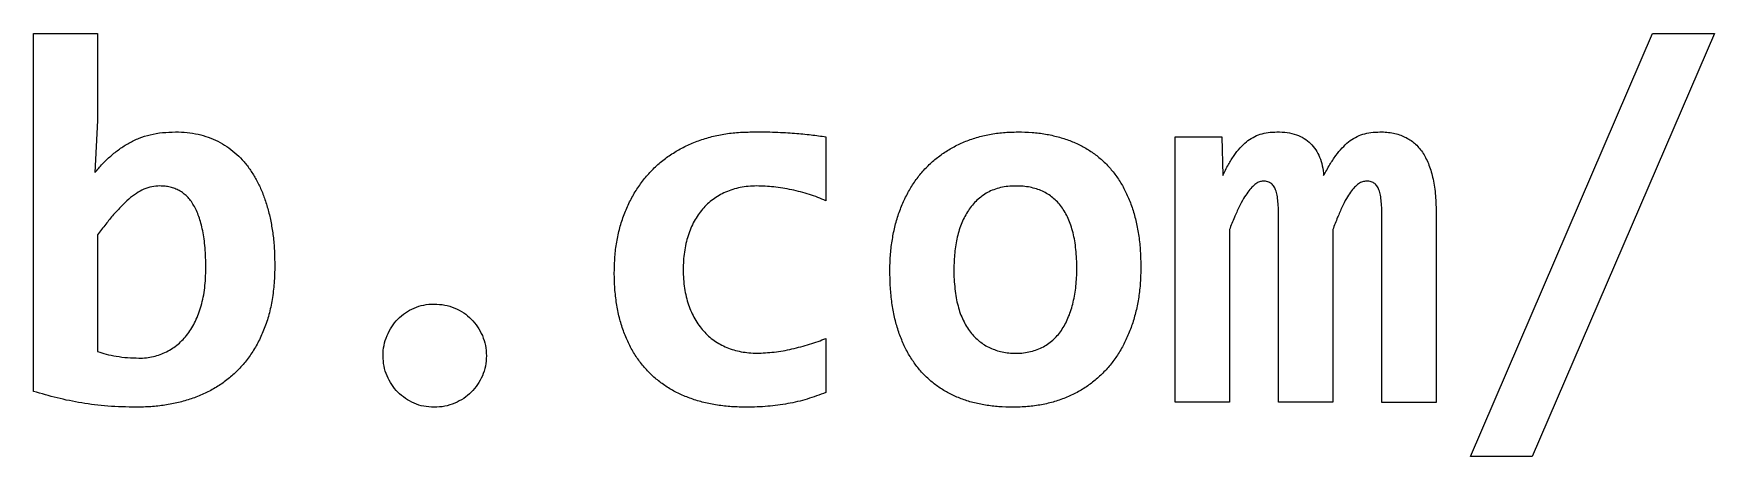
# Model space of a CAD drawing. Extents: x 0 to 260, y 0 to 99.
# Drawn here: x 81.58 to 97.29, y 25.01 to 28.97 of the extents above; entities that cross this region are included whole.
import ezdxf

# ---------------------------------------------------------------- set-up
doc = ezdxf.new("R2010")
doc.units = 0
doc.layers.get('0').update_dxf_attribs({"linetype": 'CONTINUOUS'})
doc.layers.add('1', color=7, linetype='CONTINUOUS')

msp = doc.modelspace()

# ---------------------------------------------------------------- linework, layer by layer
at = {"color": 7}
for points in [[(81.575484, 25.623673), (81.575484, 28.971976), (82.173673, 28.971976), (82.173673, 28.157376), (82.149225, 27.670622)], [(88.983825, 28.005558), (88.983801, 27.407362)], [(92.75699, 27.13799), (92.75699, 25.520909), (92.250832, 25.520909), (92.250832, 28.005691), (92.685092, 28.005691), (92.694432, 27.644058)], [(93.723293, 27.13791), (93.723293, 25.52083), (93.217135, 25.52083), (93.217135, 27.218344)], [(94.689599, 25.520751), (94.183438, 25.520751), (94.183438, 27.218264)], [(94.689491, 27.301635), (94.689599, 25.520751)], [(88.983812, 26.119026), (88.983812, 25.612905)]]:
    msp.add_lwpolyline(points, dxfattribs=at)
for points in [[(95.0117, 25.014603), (96.714236, 28.971843), (97.291575, 28.971843), (95.586881, 25.014603)], [(83.01128, 28.045643)], [(89.587017, 26.893224)], [(90.832302, 25.984539)], [(85.222834, 25.484)]]:
    msp.add_lwpolyline(points, close=True, dxfattribs=at)
for points in [[(82.466296, 27.947429), (82.497128, 27.964627), (82.52909, 27.979762), (82.561919, 27.992726)], [(82.561919, 27.992726), (82.595855, 28.00622), (82.630716, 28.017068), (82.666171, 28.025799)], [(82.666171, 28.025799), (82.70353, 28.034795), (82.74155, 28.041409), (82.779769, 28.045114)], [(82.779769, 28.045114), (82.8206, 28.049347), (82.861658, 28.050405), (82.902713, 28.051464)], [(82.902713, 28.051464), (82.938951, 28.051569), (82.975185, 28.048818), (83.01128, 28.045643)], [(83.011264, 28.045722), (83.045562, 28.042547), (83.079733, 28.03752), (83.113359, 28.029847)], [(83.113359, 28.029847), (83.145791, 28.022703), (83.177721, 28.013178), (83.208982, 28.001801)], [(83.208982, 28.001801), (83.239398, 27.990689), (83.269185, 27.977989), (83.298136, 27.963701)], [(87.763707, 27.958119), (87.803556, 27.973729), (87.844082, 27.987435), (87.885214, 27.999103)], [(87.885214, 27.999103), (87.927564, 28.011009), (87.970553, 28.020798), (88.01391, 28.028577)], [(88.01391, 28.028577), (88.058657, 28.036515), (88.103795, 28.042336), (88.149078, 28.045775)], [(88.149078, 28.045775), (88.196423, 28.049479), (88.243929, 28.050538), (88.291442, 28.051596)], [(88.291442, 28.051596), (88.329558, 28.051464), (88.367664, 28.051596), (88.405769, 28.051596)], [(88.405769, 28.051596), (88.440765, 28.051596), (88.475759, 28.051596), (88.51074, 28.04895)], [(88.51074, 28.04895), (88.542389, 28.04895), (88.574028, 28.046304), (88.605643, 28.044717)], [(88.605643, 28.044717), (88.634178, 28.042071), (88.662695, 28.041013), (88.691201, 28.038896)], [(88.691201, 28.038896), (88.742811, 28.034927), (88.794389, 28.030429), (88.845782, 28.024608)], [(88.845782, 28.024608), (88.891896, 28.019317), (88.937862, 28.012438), (88.983825, 28.005558)], [(90.277238, 27.958092), (90.31482, 27.973703), (90.35325, 27.987435), (90.392274, 27.999076)], [(90.392274, 27.999076), (90.432226, 28.010982), (90.4728, 28.020772), (90.513781, 28.028551)], [(90.513781, 28.028551), (90.556575, 28.036488), (90.599813, 28.042309), (90.643197, 28.045749)], [(90.643197, 28.045749), (90.688388, 28.049453), (90.733734, 28.050511), (90.779084, 28.05157)], [(90.779084, 28.05157), (90.823222, 28.05157), (90.86736, 28.048924), (90.911378, 28.046542)], [(90.911378, 28.046542), (90.953272, 28.043632), (90.995061, 28.038605), (91.036479, 28.031461)], [(91.036479, 28.031461), (91.076161, 28.024582), (91.115504, 28.015851), (91.15439, 28.005532)], [(91.15439, 28.005532), (91.191601, 27.995478), (91.228392, 27.983836), (91.264393, 27.970316)], [(92.915161, 27.958251), (92.934687, 27.974126), (92.955592, 27.988546), (92.977711, 28.000664)], [(92.977711, 28.000664), (92.99901, 28.012305), (93.021446, 28.022095), (93.044576, 28.029424)], [(93.044576, 28.029424), (93.06868, 28.037097), (93.093553, 28.042653), (93.11863, 28.045828)], [(93.11863, 28.045828), (93.146023, 28.049532), (93.173666, 28.050591), (93.201313, 28.051649)], [(93.201313, 28.051649), (93.23378, 28.051675), (93.266247, 28.049003), (93.298372, 28.045299)], [(93.298372, 28.045299), (93.32717, 28.04133), (93.355694, 28.034716), (93.383214, 28.025191)], [(93.383214, 28.025191), (93.408296, 28.016459), (93.432522, 28.005347), (93.455112, 27.991403)], [(93.455112, 27.991403), (93.47694, 27.97791), (93.497249, 27.961982), (93.515505, 27.943937)], [(93.871399, 27.958198), (93.891402, 27.974338), (93.91278, 27.988546), (93.935386, 28.000611)], [(93.935386, 28.000611), (93.957399, 28.012252), (93.980577, 28.022042), (94.004408, 28.029371)], [(94.004408, 28.029371), (94.029279, 28.037044), (94.054837, 28.0426), (94.080621, 28.045775)], [(94.080621, 28.045775), (94.108259, 28.049215), (94.136141, 28.050538), (94.16402, 28.051596)], [(94.16402, 28.051596), (94.18561, 28.051622), (94.207208, 28.051622), (94.22873, 28.048686)], [(94.22873, 28.048686), (94.249235, 28.04604), (94.269676, 28.044188), (94.289843, 28.039954)], [(94.289843, 28.039954), (94.308814, 28.035986), (94.327549, 28.030958), (94.345921, 28.024873)], [(94.345921, 28.024873), (94.363569, 28.019052), (94.380905, 28.012173), (94.39769, 28.003971)], [(94.39769, 28.003971), (94.414041, 27.996033), (94.429895, 27.987302), (94.44514, 27.97738)], [(94.44514, 27.97738), (94.460248, 27.967591), (94.474776, 27.956743), (94.48828, 27.945022)], [(82.219686, 27.75259), (82.243922, 27.778519), (82.269857, 27.802676), (82.296616, 27.825933)], [(82.296616, 27.825933), (82.323022, 27.848952), (82.35024, 27.870886), (82.378582, 27.891364)], [(82.378582, 27.891364), (82.406715, 27.911737), (82.435959, 27.930549), (82.466296, 27.947429)], [(83.298136, 27.963701), (83.326896, 27.949414), (83.354833, 27.93338), (83.381538, 27.915547)], [(83.381538, 27.915547), (83.408131, 27.89782), (83.433505, 27.878188), (83.457748, 27.857286)], [(83.457748, 27.857286), (83.482037, 27.836384), (83.505199, 27.814132), (83.52677, 27.790426)], [(87.446638, 27.774762), (87.477873, 27.800162), (87.510625, 27.823922), (87.544418, 27.845962)], [(87.544418, 27.845962), (87.578359, 27.868187), (87.61335, 27.888613), (87.649389, 27.907054)], [(87.649389, 27.907054), (87.686536, 27.926104), (87.7248, 27.942932), (87.763707, 27.958119)], [(89.981738, 27.774736), (90.010483, 27.799871), (90.040905, 27.82334), (90.072329, 27.845221)], [(90.072329, 27.845221), (90.103902, 27.867181), (90.136483, 27.887687), (90.170111, 27.906313)], [(90.170111, 27.906313), (90.204809, 27.925628), (90.24062, 27.942799), (90.277238, 27.958092)], [(91.264393, 27.970316), (91.29921, 27.957087), (91.333286, 27.941926), (91.366488, 27.925019)], [(91.366488, 27.925019), (91.399151, 27.908351), (91.430964, 27.890041), (91.461394, 27.869642)], [(91.461394, 27.869642), (91.491223, 27.849534), (91.519724, 27.827679), (91.546953, 27.804237)], [(92.747637, 27.74542), (92.764094, 27.77471), (92.781654, 27.80339), (92.800842, 27.830986)], [(92.800842, 27.830986), (92.817908, 27.855593), (92.836251, 27.879193), (92.856203, 27.901445)], [(92.856203, 27.901445), (92.874433, 27.921818), (92.893997, 27.940974), (92.915161, 27.958251)], [(93.515505, 27.943937), (93.533603, 27.925945), (93.54969, 27.906207), (93.563675, 27.884988)], [(93.563675, 27.884988), (93.578148, 27.863027), (93.590369, 27.839585), (93.600344, 27.815244)], [(93.695967, 27.745367), (93.713721, 27.774657), (93.73244, 27.80339), (93.752768, 27.830933)], [(93.752768, 27.830933), (93.770865, 27.85554), (93.790241, 27.879061), (93.811003, 27.901392)], [(93.811003, 27.901392), (93.829841, 27.921765), (93.849804, 27.940894), (93.871399, 27.958198)], [(94.48828, 27.945022), (94.501907, 27.933116), (94.514501, 27.919886), (94.526386, 27.906181)], [(94.526386, 27.906181), (94.538715, 27.891893), (94.550278, 27.87713), (94.560895, 27.861625)], [(94.560895, 27.861625), (94.571955, 27.845486), (94.581956, 27.828605), (94.591092, 27.811275)], [(82.149225, 27.670622), (82.172138, 27.698483), (82.195035, 27.726344), (82.219686, 27.75259)], [(83.52677, 27.790426), (83.548916, 27.766084), (83.569408, 27.740261), (83.588603, 27.713511)], [(83.588603, 27.713511), (83.608421, 27.685889), (83.626862, 27.657314), (83.643962, 27.627945)], [(87.279115, 27.602942), (87.303959, 27.634427), (87.330267, 27.664749), (87.358204, 27.693535)], [(87.358204, 27.693535), (87.386102, 27.722269), (87.415624, 27.749442), (87.446638, 27.774762)], [(89.827878, 27.605059), (89.850367, 27.636094), (89.874746, 27.665781), (89.900493, 27.694223)], [(89.900493, 27.694223), (89.926104, 27.722507), (89.953089, 27.749574), (89.981738, 27.774736)], [(91.546953, 27.804237), (91.574461, 27.780425), (91.600674, 27.755368), (91.625322, 27.728725)], [(91.625322, 27.728725), (91.650193, 27.701843), (91.673479, 27.67348), (91.695061, 27.6439)], [(92.694432, 27.644058), (92.711683, 27.67811), (92.728944, 27.712162), (92.747637, 27.74542)], [(93.600344, 27.815244), (93.611007, 27.789315), (93.619103, 27.762195), (93.624792, 27.734731)], [(93.624792, 27.734731), (93.630983, 27.70486), (93.63437, 27.674485), (93.63773, 27.644058)], [(93.63773, 27.644058), (93.656727, 27.678031), (93.675742, 27.712056), (93.695967, 27.745367)], [(94.591092, 27.811275), (94.600617, 27.793283), (94.609216, 27.774762), (94.616969, 27.755924)], [(94.616969, 27.755924), (94.625329, 27.735551), (94.632738, 27.71502), (94.639246, 27.694091)], [(94.639246, 27.694091), (94.646126, 27.672131), (94.652026, 27.64972), (94.657212, 27.627231)], [(83.643962, 27.627945), (83.661769, 27.597359), (83.678128, 27.565927), (83.692854, 27.533753)], [(83.692854, 27.533753), (83.708121, 27.500416), (83.721639, 27.466258), (83.733836, 27.431677)], [(87.148263, 27.395879), (87.166572, 27.432815), (87.186617, 27.468904), (87.208656, 27.503723)], [(87.208656, 27.503723), (87.230352, 27.538013), (87.253982, 27.57106), (87.279115, 27.602942)], [(88.112402, 27.512957), (88.089912, 27.505813), (88.067896, 27.497347), (88.046256, 27.487822)], [(88.18358, 27.530949), (88.159556, 27.526186), (88.135725, 27.520366), (88.112402, 27.512957)], [(88.257634, 27.541797), (88.23279, 27.539151), (88.20808, 27.535976), (88.18358, 27.530949)], [(88.336723, 27.545501), (88.310318, 27.545448), (88.28391, 27.545448), (88.257634, 27.541797)], [(88.495616, 27.53677), (88.44289, 27.542061), (88.389807, 27.543649), (88.336723, 27.545501)], [(88.663857, 27.509438), (88.608157, 27.52108), (88.552091, 27.531134), (88.495616, 27.53677)], [(88.829941, 27.466311), (88.775635, 27.484038), (88.719933, 27.497664), (88.663857, 27.509438)], [(89.709964, 27.399451), (89.7265, 27.435963), (89.744706, 27.471735), (89.764608, 27.506581)], [(89.764608, 27.506581), (89.783976, 27.540474), (89.804965, 27.573467), (89.827878, 27.605059)], [(90.553336, 27.511052), (90.533625, 27.503379), (90.514424, 27.494648), (90.495819, 27.484435)], [(90.616609, 27.530367), (90.595125, 27.52534), (90.573934, 27.51899), (90.553336, 27.511052)], [(90.685628, 27.541744), (90.662424, 27.539098), (90.639336, 27.535658), (90.616609, 27.530367)], [(90.76041, 27.545448), (90.735433, 27.545422), (90.710459, 27.545422), (90.685628, 27.541744)], [(90.828723, 27.542538), (90.806021, 27.545183), (90.783225, 27.545183), (90.76041, 27.545448)], [(90.892709, 27.533277), (90.871543, 27.537511), (90.850186, 27.540686), (90.828723, 27.542538)], [(90.952386, 27.518196), (90.932833, 27.524546), (90.912857, 27.529308), (90.892709, 27.533277)], [(91.007748, 27.4965), (90.989756, 27.504702), (90.971262, 27.512111), (90.952386, 27.518196)], [(91.695061, 27.6439), (91.717233, 27.613472), (91.737635, 27.581749), (91.756174, 27.548993)], [(91.756174, 27.548993), (91.775277, 27.515206), (91.792438, 27.480334), (91.80794, 27.444748)], [(92.967649, 27.533542), (92.953917, 27.519519), (92.94127, 27.504147), (92.929543, 27.488245)], [(93.004317, 27.5659), (92.991115, 27.556111), (92.978997, 27.545263), (92.967649, 27.533542)], [(93.038829, 27.585215), (93.026421, 27.580982), (93.015017, 27.573838), (93.004317, 27.5659)], [(93.071241, 27.591565), (93.060181, 27.588919), (93.049175, 27.588655), (93.038829, 27.585215)], [(93.115159, 27.585744), (93.10111, 27.589977), (93.086203, 27.590771), (93.071241, 27.591565)], [(93.148952, 27.567752), (93.138845, 27.57569), (93.127309, 27.58204), (93.115159, 27.585744)], [(93.174828, 27.538992), (93.167922, 27.54984), (93.159165, 27.55963), (93.148952, 27.567752)], [(93.192793, 27.498035), (93.188322, 27.512322), (93.182818, 27.526398), (93.174828, 27.538992)], [(93.926763, 27.533462), (93.913164, 27.519439), (93.900808, 27.504094), (93.889378, 27.488166)], [(93.964151, 27.565821), (93.950552, 27.556296), (93.938222, 27.545183), (93.926763, 27.533462)], [(94.001537, 27.585136), (93.988202, 27.580902), (93.97574, 27.573758), (93.964151, 27.565821)], [(94.038981, 27.591486), (94.026228, 27.58884), (94.013554, 27.58884), (94.001537, 27.585136)], [(94.082896, 27.585665), (94.068874, 27.589898), (94.053951, 27.590692), (94.038981, 27.591486)], [(94.115969, 27.567673), (94.106153, 27.575611), (94.094829, 27.581961), (94.082896, 27.585665)], [(94.141131, 27.538913), (94.134384, 27.549761), (94.125944, 27.55955), (94.115969, 27.567673)], [(94.159096, 27.497955), (94.154599, 27.512243), (94.149016, 27.526266), (94.141131, 27.538913)], [(94.657212, 27.627231), (94.662821, 27.602889), (94.66761, 27.578495), (94.671579, 27.553888)], [(94.671579, 27.553888), (94.675785, 27.527959), (94.679093, 27.501739), (94.681633, 27.475519)], [(83.733836, 27.431677), (83.746774, 27.394979), (83.75823, 27.357779), (83.768345, 27.320235)], [(87.097214, 27.278669), (87.112295, 27.318541), (87.12934, 27.357673), (87.148263, 27.395879)], [(87.876578, 27.377094), (87.859989, 27.361748), (87.844408, 27.34545), (87.829845, 27.328199)], [(87.928344, 27.419533), (87.910405, 27.406304), (87.892996, 27.392201), (87.876578, 27.377094)], [(87.984425, 27.456918), (87.965005, 27.445541), (87.946407, 27.432841), (87.928344, 27.419533)], [(88.046256, 27.487822), (88.025116, 27.478561), (88.00434, 27.468507), (87.984425, 27.456918)], [(88.983801, 27.407362), (88.932943, 27.428264), (88.882085, 27.449246), (88.829941, 27.466311)], [(89.66395, 27.283696), (89.67747, 27.32296), (89.692829, 27.361616), (89.709964, 27.399451)], [(90.353462, 27.367251), (90.339863, 27.351112), (90.327665, 27.333861), (90.316076, 27.316213)], [(90.3966, 27.411833), (90.381466, 27.397811), (90.366794, 27.383047), (90.353462, 27.367251)], [(90.443333, 27.451362), (90.426929, 27.439191), (90.411541, 27.425698), (90.3966, 27.411833)], [(90.495819, 27.484435), (90.477615, 27.474646), (90.459954, 27.463533), (90.443333, 27.451362)], [(91.058794, 27.469195), (91.042337, 27.479249), (91.025282, 27.48851), (91.007748, 27.4965)], [(91.105527, 27.436122), (91.09071, 27.448028), (91.075055, 27.459141), (91.058794, 27.469195)], [(91.147948, 27.396567), (91.134692, 27.41059), (91.120539, 27.423925), (91.105527, 27.436122)], [(91.186053, 27.350556), (91.174279, 27.366696), (91.161579, 27.382041), (91.147948, 27.396567)], [(91.219845, 27.298777), (91.209474, 27.316504), (91.198255, 27.33394), (91.186053, 27.350556)], [(91.80794, 27.444748), (91.824133, 27.407574), (91.838521, 27.369659), (91.85108, 27.331136)], [(92.847581, 27.349498), (92.831864, 27.317642), (92.817545, 27.285124), (92.803723, 27.252422)], [(92.890001, 27.427841), (92.874841, 27.402176), (92.860725, 27.376115), (92.847581, 27.349498)], [(92.929543, 27.488245), (92.915229, 27.468931), (92.902278, 27.448558), (92.890001, 27.427841)], [(93.205017, 27.445541), (93.20208, 27.463268), (93.198191, 27.48081), (93.192793, 27.498035)], [(93.212214, 27.381539), (93.210626, 27.40297), (93.208536, 27.424375), (93.205017, 27.445541)], [(93.215812, 27.306053), (93.215018, 27.331188), (93.21396, 27.356403), (93.212214, 27.381539)], [(93.811008, 27.349418), (93.795953, 27.317457), (93.782007, 27.285019), (93.76859, 27.252343)], [(93.851272, 27.427761), (93.8368, 27.402097), (93.823528, 27.375982), (93.811008, 27.349418)], [(93.889378, 27.488166), (93.875487, 27.468851), (93.862999, 27.448505), (93.851272, 27.427761)], [(94.17132, 27.445462), (94.168383, 27.463189), (94.16452, 27.480757), (94.159096, 27.497955)], [(94.178517, 27.381459), (94.176929, 27.402891), (94.174813, 27.424295), (94.17132, 27.445462)], [(94.182115, 27.305974), (94.181321, 27.331109), (94.180263, 27.356324), (94.178517, 27.381459)], [(94.681633, 27.475519), (94.684358, 27.447552), (94.68621, 27.41948), (94.687374, 27.391408)], [(94.687374, 27.391408), (94.688697, 27.361457), (94.688962, 27.331506), (94.689491, 27.301635)], [(83.768345, 27.320235), (83.778902, 27.281023), (83.78803, 27.241442), (83.795666, 27.201596)], [(83.795666, 27.201596), (83.803657, 27.159897), (83.810007, 27.117908), (83.815087, 27.07576)], [(87.056952, 27.153574), (87.068303, 27.195907), (87.081717, 27.237685), (87.097214, 27.278669)], [(87.752195, 27.215327), (87.740686, 27.194425), (87.730499, 27.172703), (87.721279, 27.150637)], [(87.788864, 27.274277), (87.775714, 27.255227), (87.763331, 27.235621), (87.752195, 27.215327)], [(87.829845, 27.328199), (87.815267, 27.311001), (87.801693, 27.292877), (87.788864, 27.274277)], [(89.628001, 27.16003), (89.637976, 27.201781), (89.649988, 27.243082), (89.66395, 27.283696)], [(90.254963, 27.201172), (90.246126, 27.180006), (90.238162, 27.158363), (90.23123, 27.136455)], [(90.283004, 27.260836), (90.272658, 27.241521), (90.263424, 27.221466), (90.254963, 27.201172)], [(90.316076, 27.316213), (90.304276, 27.298221), (90.293111, 27.279806), (90.283004, 27.260836)], [(91.249323, 27.241257), (91.240565, 27.260836), (91.23067, 27.28015), (91.219845, 27.298777)], [(91.27377, 27.177995), (91.266494, 27.199426), (91.25853, 27.220619), (91.249323, 27.241257)], [(91.85108, 27.331136), (91.864257, 27.290734), (91.875396, 27.249644), (91.88487, 27.208184)], [(91.88487, 27.208184), (91.894845, 27.164448), (91.902941, 27.120316), (91.909318, 27.075892)], [(92.803723, 27.252422), (92.78769, 27.214507), (92.772344, 27.176301), (92.75699, 27.13799)], [(93.217135, 27.218344), (93.21687, 27.24758), (93.216606, 27.276817), (93.215812, 27.306053)], [(93.76859, 27.252343), (93.753006, 27.214428), (93.738155, 27.176222), (93.723293, 27.13791)], [(94.183438, 27.218264), (94.183174, 27.247501), (94.182909, 27.276737), (94.182115, 27.305974)], [(83.815087, 27.07576), (83.820431, 27.031336), (83.824321, 26.986727), (83.826596, 26.942039)], [(87.028195, 27.021282), (87.035815, 27.065785), (87.04526, 27.10997), (87.056952, 27.153574)], [(87.695402, 27.080152), (87.687624, 27.05581), (87.680903, 27.031072), (87.675268, 27.006121)], [(87.721279, 27.150637), (87.711621, 27.127618), (87.702996, 27.104017), (87.695402, 27.080152)], [(89.602839, 27.029881), (89.609612, 27.07359), (89.617735, 27.117035), (89.628001, 27.16003)], [(90.212524, 27.067425), (90.201279, 27.019112), (90.192971, 26.970085), (90.188076, 26.920767)], [(90.23123, 27.136455), (90.224033, 27.113701), (90.217948, 27.090682), (90.212524, 27.067425)], [(91.294619, 27.108251), (91.288613, 27.131798), (91.281575, 27.155002), (91.27377, 27.177995)], [(91.310441, 27.032765), (91.306235, 27.058165), (91.300996, 27.083353), (91.294619, 27.108251)], [(91.321236, 26.950797), (91.318326, 26.978208), (91.314966, 27.005566), (91.310441, 27.032765)], [(91.909318, 27.075892), (91.916012, 27.02914), (91.920801, 26.982124), (91.923685, 26.934975)], [(83.826596, 26.942039), (83.828977, 26.895367), (83.829586, 26.848588), (83.830194, 26.801916)], [(87.005202, 26.735823), (87.006261, 26.784797), (87.007319, 26.833745), (87.010944, 26.882535)], [(87.010944, 26.882535), (87.014436, 26.928995), (87.020336, 26.975324), (87.028195, 27.021282)], [(87.660901, 26.927752), (87.656985, 26.900764), (87.654022, 26.873671), (87.652275, 26.846498)], [(87.675268, 27.006121), (87.66942, 26.980192), (87.664684, 26.954051), (87.660901, 26.927752)], [(89.58199, 26.749343), (89.582784, 26.797418), (89.583578, 26.845413), (89.587017, 26.893224)], [(89.587017, 26.893277), (89.590245, 26.938997), (89.595801, 26.984558), (89.602839, 27.029881)], [(90.188076, 26.920767), (90.182943, 26.868961), (90.181541, 26.816838), (90.180192, 26.764689)], [(91.328433, 26.863088), (91.326846, 26.892377), (91.324359, 26.921613), (91.321236, 26.950797)], [(91.923685, 26.934975), (91.92678, 26.884731), (91.927759, 26.834354), (91.928712, 26.78403)], [(83.830194, 26.801916), (83.829401, 26.747015), (83.828342, 26.692087), (83.824453, 26.637319)], [(87.010229, 26.58554), (87.006631, 26.635493), (87.005917, 26.685658), (87.005202, 26.735823)], [(87.652275, 26.846498), (87.650423, 26.818029), (87.649894, 26.789481), (87.649391, 26.761011)], [(87.649391, 26.761011), (87.64992, 26.73159), (87.65045, 26.702089), (87.652275, 26.672667)], [(89.587017, 26.595435), (89.583948, 26.646658), (89.582969, 26.697988), (89.58199, 26.749343)], [(90.180192, 26.764689), (90.180419, 26.73323), (90.180721, 26.701798), (90.182308, 26.670445)], [(91.321924, 26.608691), (91.32756, 26.662137), (91.329042, 26.715953), (91.33055, 26.769663)], [(91.33055, 26.769663), (91.330285, 26.800805), (91.330021, 26.831973), (91.328433, 26.863088)], [(91.928712, 26.78403), (91.927654, 26.736299), (91.92686, 26.688568), (91.923685, 26.640943)], [(83.824453, 26.637319), (83.820696, 26.585831), (83.81424, 26.534475), (83.805747, 26.483463)], [(87.026766, 26.445337), (87.019516, 26.491877), (87.013616, 26.538629), (87.010229, 26.58554)], [(87.652275, 26.672667), (87.654127, 26.644515), (87.657249, 26.616417), (87.661615, 26.588556)], [(87.661615, 26.588556), (87.665795, 26.561965), (87.671087, 26.535586), (87.677437, 26.509446)], [(89.601384, 26.45092), (89.59469, 26.498889), (89.589901, 26.547122), (89.587017, 26.595435)], [(90.182308, 26.670445), (90.183896, 26.640917), (90.186912, 26.611442), (90.190219, 26.582021)], [(90.190219, 26.582021), (90.193342, 26.554345), (90.196781, 26.526696), (90.201729, 26.499338)], [(91.296048, 26.458434), (91.307584, 26.50799), (91.316606, 26.558182), (91.321924, 26.608691)], [(91.923685, 26.640943), (91.920669, 26.595488), (91.915589, 26.550112), (91.908577, 26.505053)], [(83.805747, 26.483463), (83.797836, 26.435812), (83.788179, 26.388425), (83.77555, 26.341832)], [(85.132963, 26.402951), (85.161901, 26.415651), (85.192013, 26.425705), (85.222837, 26.431711)], [(85.222837, 26.431711), (85.254452, 26.437796), (85.286816, 26.439384), (85.319182, 26.440971)], [(85.319182, 26.440971), (85.352991, 26.438326), (85.386796, 26.437796), (85.41984, 26.431711)], [(85.41984, 26.431711), (85.451582, 26.425626), (85.482618, 26.415571), (85.512587, 26.402951)], [(87.052642, 26.313045), (87.041874, 26.356675), (87.033698, 26.400913), (87.026766, 26.445337)], [(87.677437, 26.509446), (87.683575, 26.48431), (87.690693, 26.459254), (87.699001, 26.434674)], [(87.699001, 26.434674), (87.707018, 26.411126), (87.716146, 26.387764), (87.726322, 26.36493)], [(89.625831, 26.316485), (89.615698, 26.360908), (89.607681, 26.405808), (89.601384, 26.45092)], [(90.201729, 26.499338), (90.206359, 26.473674), (90.212339, 26.448327), (90.21898, 26.423138)], [(90.21898, 26.423138), (90.22525, 26.399326), (90.232103, 26.375725), (90.240543, 26.352653)], [(91.277342, 26.38869), (91.284539, 26.411708), (91.290571, 26.434965), (91.296048, 26.458434)], [(91.908577, 26.505053), (91.901751, 26.461106), (91.893073, 26.41745), (91.882701, 26.374217)], [(83.77555, 26.341832), (83.763591, 26.297726), (83.748988, 26.254308), (83.73241, 26.211683)], [(84.923741, 26.22822), (84.940489, 26.25362), (84.959828, 26.277618), (84.981259, 26.299419)], [(84.981259, 26.299419), (85.00277, 26.32138), (85.026394, 26.341118), (85.05172, 26.358368)], [(85.05172, 26.358368), (85.077279, 26.375831), (85.104547, 26.390542), (85.132963, 26.402951)], [(85.512587, 26.402951), (85.541972, 26.390515), (85.570333, 26.37599), (85.596709, 26.358368)], [(85.596709, 26.358368), (85.622321, 26.341171), (85.646054, 26.321274), (85.667887, 26.299419)], [(85.667887, 26.299419), (85.689715, 26.277459), (85.709649, 26.253805), (85.726844, 26.22822)], [(87.090028, 26.190808), (87.075423, 26.230866), (87.062858, 26.271691), (87.052642, 26.313045)], [(87.726322, 26.36493), (87.736058, 26.343234), (87.746774, 26.321697), (87.758675, 26.300954)], [(87.758675, 26.300954), (87.770316, 26.280581), (87.783122, 26.261002), (87.796783, 26.242005)], [(89.660341, 26.192104), (89.646847, 26.232956), (89.635391, 26.274522), (89.625831, 26.316485)], [(90.240543, 26.352653), (90.248507, 26.330958), (90.257873, 26.309632), (90.267864, 26.288677)], [(90.267864, 26.288677), (90.277336, 26.268833), (90.287364, 26.249228), (90.298781, 26.230442)], [(91.193935, 26.207503), (91.205656, 26.225495), (91.21653, 26.243857), (91.226288, 26.26288)], [(91.226288, 26.26288), (91.236395, 26.282459), (91.245312, 26.302779), (91.253609, 26.323258)], [(91.253609, 26.323258), (91.26234, 26.344689), (91.270384, 26.366571), (91.277342, 26.38869)], [(91.847472, 26.250551), (91.834216, 26.211048), (91.819045, 26.172181), (91.802175, 26.134081)], [(91.882701, 26.374217), (91.8727, 26.332519), (91.861111, 26.291191), (91.847472, 26.250551)], [(83.679207, 26.092356), (83.660157, 26.055024), (83.639025, 26.018749), (83.615937, 25.983771)], [(83.73241, 26.211683), (83.716614, 26.17107), (83.699025, 26.131144), (83.679207, 26.092356)], [(84.851843, 26.053516), (84.857664, 26.084763), (84.867586, 26.115349), (84.879884, 26.144823)], [(84.879884, 26.144823), (84.892028, 26.173927), (84.906504, 26.201947), (84.923741, 26.22822)], [(85.726844, 26.22822), (85.744439, 26.202026), (85.759166, 26.174007), (85.771421, 26.144823)], [(85.771421, 26.144823), (85.783804, 26.115375), (85.793646, 26.084763), (85.799459, 26.053516)], [(87.137481, 26.077937), (87.119912, 26.11482), (87.104027, 26.15247), (87.090028, 26.190808)], [(87.796783, 26.242005), (87.810038, 26.223484), (87.824109, 26.20573), (87.839201, 26.188797)], [(87.839201, 26.188797), (87.854097, 26.172128), (87.869959, 26.156253), (87.886654, 26.141331)], [(87.886654, 26.141331), (87.903323, 26.126514), (87.92083, 26.112465), (87.939139, 26.099632)], [(87.939139, 26.099632), (87.957395, 26.086932), (87.976453, 26.075291), (87.995937, 26.064416)], [(88.831388, 26.064363), (88.857989, 26.072566), (88.88435, 26.081297), (88.910477, 26.090954)], [(88.910477, 26.090954), (88.935057, 26.09995), (88.959436, 26.109475), (88.983812, 26.119026)], [(89.704201, 26.077778), (89.687797, 26.115163), (89.673144, 26.153343), (89.660341, 26.192104)], [(90.298781, 26.230442), (90.309867, 26.212186), (90.322249, 26.19475), (90.335449, 26.177949)], [(90.335449, 26.177949), (90.34807, 26.16181), (90.361431, 26.146464), (90.375711, 26.131938)], [(90.375711, 26.131938), (90.389734, 26.117651), (90.404677, 26.104263), (90.420288, 26.091668)], [(90.420288, 26.091668), (90.435422, 26.079498), (90.451204, 26.068121), (90.467741, 26.057881)], [(91.068832, 26.073783), (91.085421, 26.085689), (91.101418, 26.098653), (91.116285, 26.112597)], [(91.116285, 26.112597), (91.130969, 26.126355), (91.14454, 26.141489), (91.157266, 26.157179)], [(91.157266, 26.157179), (91.170363, 26.173319), (91.18256, 26.190146), (91.193935, 26.207503)], [(91.802175, 26.134081), (91.785903, 26.097304), (91.768049, 26.061215), (91.748253, 26.026237)], [(83.615937, 25.983771), (83.593554, 25.949878), (83.569328, 25.917202), (83.54332, 25.886008)], [(84.842503, 25.955699), (84.844091, 25.98856), (84.845864, 26.021395), (84.851843, 26.053516)], [(84.851843, 25.859311), (84.845943, 25.891008), (84.844223, 25.923341), (84.842503, 25.955699)], [(85.799459, 26.053516), (85.805439, 26.021395), (85.807106, 25.98856), (85.808799, 25.955673)], [(85.808799, 25.955673), (85.806947, 25.923341), (85.805333, 25.891008), (85.799459, 25.859311)], [(87.193562, 25.974405), (87.172845, 26.007743), (87.154377, 26.042482), (87.137481, 26.077937)], [(87.259708, 25.880928), (87.236027, 25.910932), (87.213718, 25.941994), (87.193562, 25.974405)], [(87.995937, 26.064416), (88.015807, 26.053304), (88.036125, 26.042985), (88.057051, 26.034201)], [(88.057051, 26.034201), (88.07835, 26.025205), (88.100265, 26.017797), (88.122477, 26.011182)], [(88.122477, 26.011182), (88.145205, 26.004568), (88.168247, 25.999011), (88.191499, 25.994778)], [(88.191499, 25.994778), (88.215523, 25.99028), (88.239772, 25.986841), (88.264116, 25.984724)], [(88.264116, 25.984724), (88.289463, 25.982078), (88.31489, 25.981813), (88.340327, 25.98102)], [(88.340327, 25.98102), (88.36623, 25.98102), (88.392122, 25.983666), (88.417977, 25.98393)], [(88.417977, 25.98393), (88.445118, 25.986576), (88.472211, 25.987899), (88.499222, 25.991074)], [(88.499222, 25.991074), (88.527374, 25.994249), (88.555438, 25.998482), (88.583341, 26.003245)], [(88.583341, 26.003245), (88.6113, 26.008272), (88.6391, 26.014093), (88.666743, 26.020443)], [(88.666743, 26.020443), (88.694421, 26.026793), (88.721946, 26.033936), (88.749426, 26.041345)], [(88.749426, 26.041345), (88.77686, 26.048488), (88.80425, 26.056161), (88.831388, 26.064363)], [(89.756686, 25.972818), (89.737266, 26.00679), (89.719928, 26.041927), (89.704201, 26.077778)], [(89.817797, 25.878626), (89.795705, 25.908868), (89.77525, 25.9403), (89.756686, 25.972818)], [(90.467741, 26.057881), (90.484357, 26.047562), (90.501735, 26.038567), (90.519507, 26.030576)], [(90.519507, 26.030576), (90.53734, 26.022374), (90.555569, 26.01523), (90.574148, 26.00888)], [(90.574148, 26.00888), (90.593225, 26.00253), (90.612688, 25.997239), (90.632386, 25.993005)], [(90.632386, 25.993005), (90.653023, 25.988507), (90.673936, 25.985597), (90.694936, 25.983745)], [(90.694936, 25.983745), (90.716685, 25.981099), (90.738521, 25.981099), (90.760383, 25.980835)], [(90.760383, 25.980835), (90.784434, 25.980914), (90.808448, 25.980914), (90.832302, 25.984539)], [(90.832289, 25.984618), (90.854541, 25.987264), (90.876644, 25.990968), (90.898435, 25.995995)], [(90.898435, 25.995995), (90.919416, 26.001022), (90.940083, 26.007108), (90.960268, 26.014781)], [(90.960268, 26.014781), (90.979768, 26.021924), (90.998818, 26.030656), (91.017066, 26.04071)], [(91.017066, 26.04071), (91.035031, 26.050499), (91.052219, 26.061876), (91.068832, 26.073783)], [(91.748253, 26.026237), (91.728938, 25.992079), (91.707758, 25.95898), (91.684983, 25.927018)], [(83.461357, 25.798272), (83.432684, 25.770914), (83.402445, 25.74517), (83.370767, 25.721358)], [(83.54332, 25.886008), (83.517682, 25.855237), (83.490319, 25.825947), (83.461357, 25.798272)], [(84.879884, 25.768718), (84.867395, 25.797875), (84.857632, 25.828276), (84.851843, 25.859311)], [(85.799459, 25.859311), (85.793691, 25.828276), (85.783954, 25.797849), (85.771421, 25.768718)], [(87.334479, 25.796102), (87.307835, 25.822772), (87.283097, 25.851321), (87.259708, 25.880928)], [(87.41932, 25.721331), (87.389671, 25.744615), (87.361122, 25.769432), (87.334479, 25.796102)], [(89.887539, 25.793774), (89.862641, 25.820629), (89.839419, 25.849046), (89.817797, 25.878626)], [(89.965908, 25.719003), (89.938326, 25.742286), (89.912105, 25.767316), (89.887539, 25.793774)], [(91.613085, 25.836425), (91.587791, 25.807876), (91.560859, 25.780757), (91.532559, 25.755171)], [(91.684983, 25.927018), (91.662599, 25.895586), (91.638668, 25.865264), (91.613085, 25.836425)], [(81.79549, 25.562528), (81.721637, 25.581049), (81.648559, 25.602295), (81.575484, 25.623673)], [(83.271548, 25.655212), (83.237054, 25.634574), (83.201584, 25.615868), (83.165138, 25.59912)], [(83.370767, 25.721358), (83.33898, 25.697545), (83.305743, 25.675532), (83.271548, 25.655212)], [(84.923741, 25.687491), (84.906728, 25.713156), (84.892028, 25.740355), (84.879884, 25.768718)], [(84.981259, 25.616292), (84.959775, 25.637987), (84.940614, 25.662012), (84.923741, 25.687491)], [(85.726844, 25.687491), (85.709514, 25.661826), (85.689773, 25.638067), (85.667887, 25.616292)], [(85.771421, 25.768718), (85.759171, 25.740275), (85.744217, 25.713076), (85.726844, 25.687491)], [(87.512067, 25.6559), (87.479939, 25.675743), (87.449075, 25.697889), (87.41932, 25.721331)], [(87.614162, 25.600549), (87.579144, 25.617218), (87.544942, 25.635447), (87.512067, 25.6559)], [(90.052184, 25.654312), (90.022177, 25.674156), (89.993367, 25.695772), (89.965908, 25.719003)], [(90.14637, 25.599649), (90.114004, 25.616053), (90.082484, 25.634283), (90.052184, 25.654312)], [(91.344906, 25.621451), (91.310129, 25.602136), (91.274418, 25.584436), (91.237779, 25.568958)], [(91.443408, 25.683284), (91.411825, 25.660795), (91.37881, 25.640316), (91.344906, 25.621451)], [(91.532559, 25.755171), (91.504225, 25.729507), (91.47451, 25.70543), (91.443408, 25.683284)], [(82.025564, 25.515088), (81.948279, 25.527788), (81.871473, 25.543584), (81.79549, 25.562528)], [(82.145632, 25.497891), (82.105505, 25.502918), (82.065471, 25.508474), (82.025564, 25.515088)], [(82.270735, 25.484926), (82.228941, 25.488366), (82.187238, 25.492599), (82.145632, 25.497891)], [(82.400868, 25.477782), (82.357447, 25.480428), (82.314042, 25.481486), (82.270735, 25.484926)], [(82.535318, 25.474872), (82.490495, 25.474819), (82.445672, 25.477518), (82.400868, 25.477782)], [(82.67192, 25.479899), (82.626475, 25.476724), (82.580895, 25.47593), (82.535318, 25.474872)], [(82.803492, 25.49498), (82.759846, 25.488101), (82.715947, 25.483074), (82.67192, 25.479899)], [(82.929315, 25.519322), (82.887741, 25.509532), (82.845735, 25.50133), (82.803492, 25.49498)], [(83.050102, 25.553823), (83.010388, 25.540594), (82.970058, 25.528953), (82.929315, 25.519322)], [(83.165138, 25.59912), (83.127678, 25.581922), (83.089186, 25.566973), (83.050102, 25.553823)], [(85.05172, 25.558057), (85.026505, 25.575255), (85.002722, 25.594622), (84.981259, 25.616292)], [(85.132963, 25.51276), (85.104526, 25.52546), (85.077379, 25.540568), (85.05172, 25.558057)], [(85.222837, 25.484), (85.191989, 25.489821), (85.161811, 25.499875), (85.132963, 25.51276)], [(85.319182, 25.474739), (85.286826, 25.477385), (85.254476, 25.478179), (85.222834, 25.484)], [(85.41984, 25.484), (85.38677, 25.477914), (85.352977, 25.476327), (85.319182, 25.474739)], [(85.512587, 25.51276), (85.482705, 25.50006), (85.451606, 25.490006), (85.41984, 25.484)], [(85.596709, 25.558057), (85.570216, 25.54033), (85.54199, 25.525301), (85.512587, 25.51276)], [(85.667887, 25.616292), (85.646112, 25.594596), (85.622212, 25.575122), (85.596709, 25.558057)], [(87.724165, 25.555252), (87.686758, 25.568481), (87.650032, 25.583563), (87.614162, 25.600549)], [(87.842796, 25.52001), (87.802725, 25.529799), (87.763077, 25.541441), (87.724165, 25.555252)], [(87.968616, 25.494874), (87.926344, 25.501489), (87.884344, 25.509691), (87.842796, 25.52001)], [(88.102347, 25.479793), (88.057596, 25.482703), (88.012955, 25.487995), (87.968616, 25.494874)], [(88.243267, 25.474766), (88.196251, 25.474792), (88.149237, 25.477412), (88.102347, 25.479793)], [(88.439546, 25.483497), (88.374291, 25.478206), (88.308781, 25.476618), (88.243267, 25.474766)], [(88.627918, 25.508633), (88.565546, 25.497256), (88.502667, 25.488524), (88.439546, 25.483497)], [(88.8091, 25.551786), (88.749688, 25.533795), (88.689045, 25.519877), (88.627918, 25.508633)], [(88.983812, 25.612905), (88.925979, 25.591209), (88.868147, 25.569566), (88.8091, 25.551786)], [(90.248465, 25.554353), (90.213664, 25.567582), (90.17957, 25.582769), (90.14637, 25.599649)], [(90.358468, 25.519137), (90.321207, 25.528926), (90.284456, 25.540568), (90.248465, 25.554353)], [(90.475663, 25.494795), (90.436256, 25.501145), (90.397087, 25.509082), (90.358468, 25.519137)], [(90.600046, 25.479714), (90.558406, 25.482889), (90.516903, 25.48818), (90.475663, 25.494795)], [(90.73162, 25.474687), (90.68771, 25.474713), (90.6438, 25.477332), (90.600046, 25.479714)], [(90.869664, 25.480507), (90.823772, 25.476803), (90.777695, 25.475745), (90.73162, 25.474687)], [(91.000517, 25.498499), (90.957236, 25.490297), (90.913535, 25.484212), (90.869664, 25.480507)], [(91.122743, 25.527974), (91.082535, 25.516067), (91.041717, 25.506278), (91.000517, 25.498499)], [(91.237779, 25.568958), (91.200274, 25.553083), (91.161796, 25.539536), (91.122743, 25.527974)]]:
    msp.add_open_spline(points, degree=3, dxfattribs=at)
at = {"layer": '1', "color": 7}
for points in [[(82.173667, 27.088248), (82.173667, 25.996154)], [(82.629499, 25.938739), (82.629489, 25.938581)]]:
    msp.add_lwpolyline(points, dxfattribs=at)
for points in [[(82.607211, 27.514598), (82.582393, 27.504014), (82.558604, 27.49105), (82.53603, 27.476471)], [(82.680545, 27.537616), (82.65541, 27.532854), (82.630843, 27.524652), (82.607211, 27.514598)], [(82.75534, 27.545554), (82.730205, 27.542908), (82.705123, 27.542379), (82.680545, 27.537616)], [(82.804974, 27.542643), (82.78849, 27.545289), (82.771925, 27.545289), (82.75534, 27.545554)], [(82.852427, 27.534706), (82.836816, 27.53841), (82.820933, 27.541056), (82.804974, 27.542643)], [(82.896284, 27.520948), (82.88197, 27.526504), (82.867325, 27.531002), (82.852427, 27.534706)], [(82.937265, 27.502162), (82.924063, 27.509306), (82.910323, 27.515391), (82.896284, 27.520948)], [(82.39583, 27.355689), (82.371171, 27.330289), (82.347244, 27.304042), (82.323932, 27.277319)], [(82.465571, 27.422549), (82.441283, 27.401382), (82.418245, 27.378813), (82.39583, 27.355689)], [(82.53603, 27.476471), (82.511212, 27.460332), (82.487873, 27.442022), (82.465571, 27.422549)], [(82.975371, 27.477821), (82.963306, 27.486816), (82.950553, 27.495018), (82.937265, 27.502162)], [(83.0106, 27.446891), (82.999593, 27.458003), (82.987846, 27.468322), (82.975371, 27.477821)], [(83.042956, 27.409505), (83.03306, 27.422734), (83.022212, 27.43517), (83.0106, 27.446891)], [(83.071713, 27.365664), (83.062903, 27.380745), (83.053457, 27.395535), (83.042956, 27.409505)], [(83.09759, 27.316054), (83.089758, 27.332988), (83.081106, 27.349524), (83.071713, 27.365664)], [(82.323932, 27.277319), (82.298532, 27.248215), (82.273836, 27.218476), (82.249878, 27.188181)], [(83.120608, 27.259248), (83.113782, 27.278563), (83.106189, 27.297507), (83.09759, 27.316054)], [(83.140029, 27.196701), (83.134287, 27.217867), (83.127911, 27.238664), (83.120608, 27.259248)], [(83.156565, 27.126957), (83.151829, 27.150504), (83.146326, 27.173629), (83.140029, 27.196701)], [(82.249878, 27.188181), (82.223896, 27.155293), (82.198784, 27.121771), (82.173667, 27.088248)], [(83.169503, 27.05073), (83.165905, 27.07613), (83.161672, 27.101689), (83.156565, 27.126957)], [(83.178843, 26.967333), (83.176462, 26.995221), (83.173393, 27.023028), (83.169503, 27.05073)], [(83.18387, 26.875311), (83.182812, 26.906029), (83.181489, 26.936721), (83.178843, 26.967333)], [(83.185987, 26.776093), (83.185458, 26.809166), (83.184929, 26.842238), (83.18387, 26.875311)], [(83.183103, 26.681213), (83.18469, 26.712804), (83.185484, 26.744475), (83.185987, 26.776093)], [(83.161539, 26.505794), (83.167201, 26.534105), (83.171673, 26.56268), (83.175192, 26.591334)], [(83.175192, 26.591334), (83.17887, 26.621206), (83.181489, 26.651183), (83.183103, 26.681213)], [(83.117671, 26.350484), (83.126773, 26.37509), (83.134949, 26.40004), (83.142119, 26.425255)], [(83.142119, 26.425255), (83.149686, 26.451819), (83.156142, 26.478701), (83.161539, 26.505794)], [(83.055121, 26.218192), (83.067451, 26.238565), (83.078722, 26.259838), (83.088914, 26.281454)], [(83.088914, 26.281454), (83.09955, 26.303944), (83.109022, 26.327095), (83.117671, 26.350484)], [(82.925706, 26.065051), (82.942322, 26.079074), (82.95821, 26.093891), (82.973159, 26.109634)], [(82.973159, 26.109634), (82.988505, 26.125773), (83.002866, 26.142892), (83.016296, 26.160672)], [(83.016296, 26.160672), (83.03024, 26.179193), (83.043186, 26.198375), (83.055121, 26.218192)], [(82.173667, 25.996154), (82.199887, 25.987423), (82.226094, 25.978691), (82.252754, 25.971812)], [(82.252754, 25.971812), (82.284178, 25.96361), (82.316222, 25.957525), (82.34838, 25.952498)], [(82.34838, 25.952498), (82.383233, 25.946941), (82.418219, 25.942179), (82.453348, 25.939533)], [(82.453348, 25.939533), (82.488722, 25.936887), (82.52424, 25.936093), (82.559758, 25.935035)], [(82.559758, 25.935035), (82.583068, 25.934903), (82.606369, 25.934903), (82.629499, 25.938739)], [(82.629489, 25.938581), (82.651714, 25.941226), (82.673793, 25.944931), (82.695635, 25.949958)], [(82.695635, 25.949958), (82.716801, 25.95472), (82.737759, 25.960541), (82.758185, 25.967949)], [(82.758185, 25.967949), (82.778584, 25.975358), (82.798483, 25.984089), (82.817859, 25.993878)], [(82.817859, 25.993878), (82.837147, 26.003668), (82.855924, 26.014251), (82.87394, 26.026237)], [(82.87394, 26.026237), (82.891932, 26.038143), (82.909188, 26.051108), (82.925706, 26.065051)]]:
    msp.add_open_spline(points, degree=3, dxfattribs=at)

doc.saveas('drawing.dxf')
